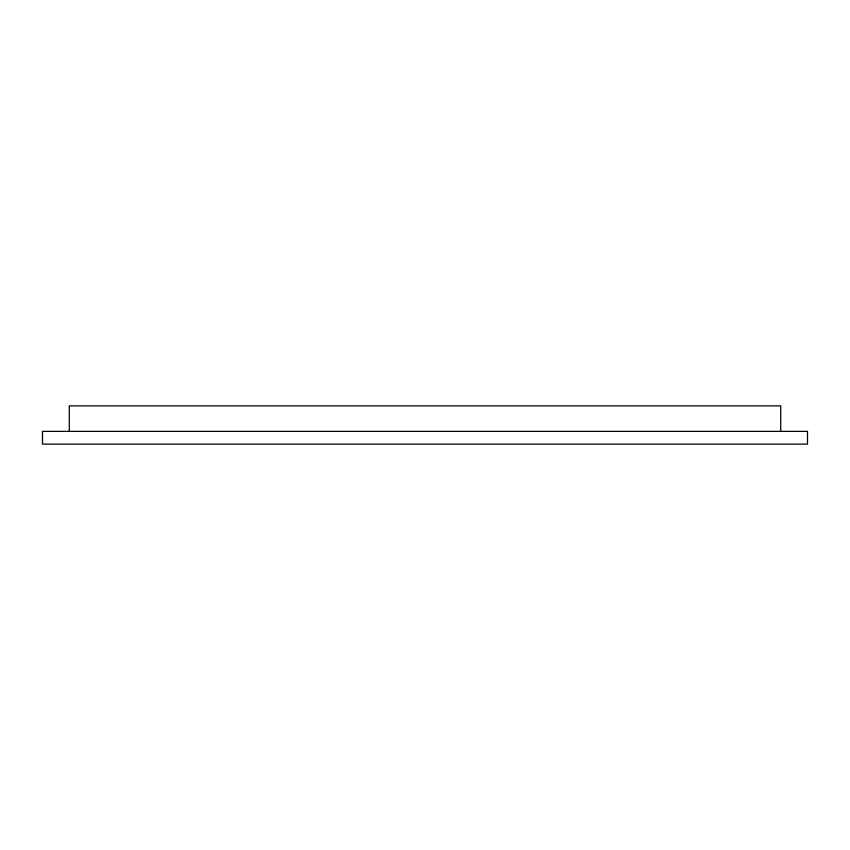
<?xml version="1.0" encoding="UTF-8"?>
<svg xmlns="http://www.w3.org/2000/svg" width="850" height="850" viewBox="0 0 850 850"><rect width="100%" height="100%" fill="white"/><g stroke="black" fill="none" stroke-linecap="round" stroke-linejoin="round"><path stroke-width="1.27" d="M780.725 431.375L780.725 405.875L69.275 405.875L69.275 431.375M807.5 431.375L42.5 431.375L42.5 444.125L807.5 444.125L807.5 431.375"/></g></svg>
